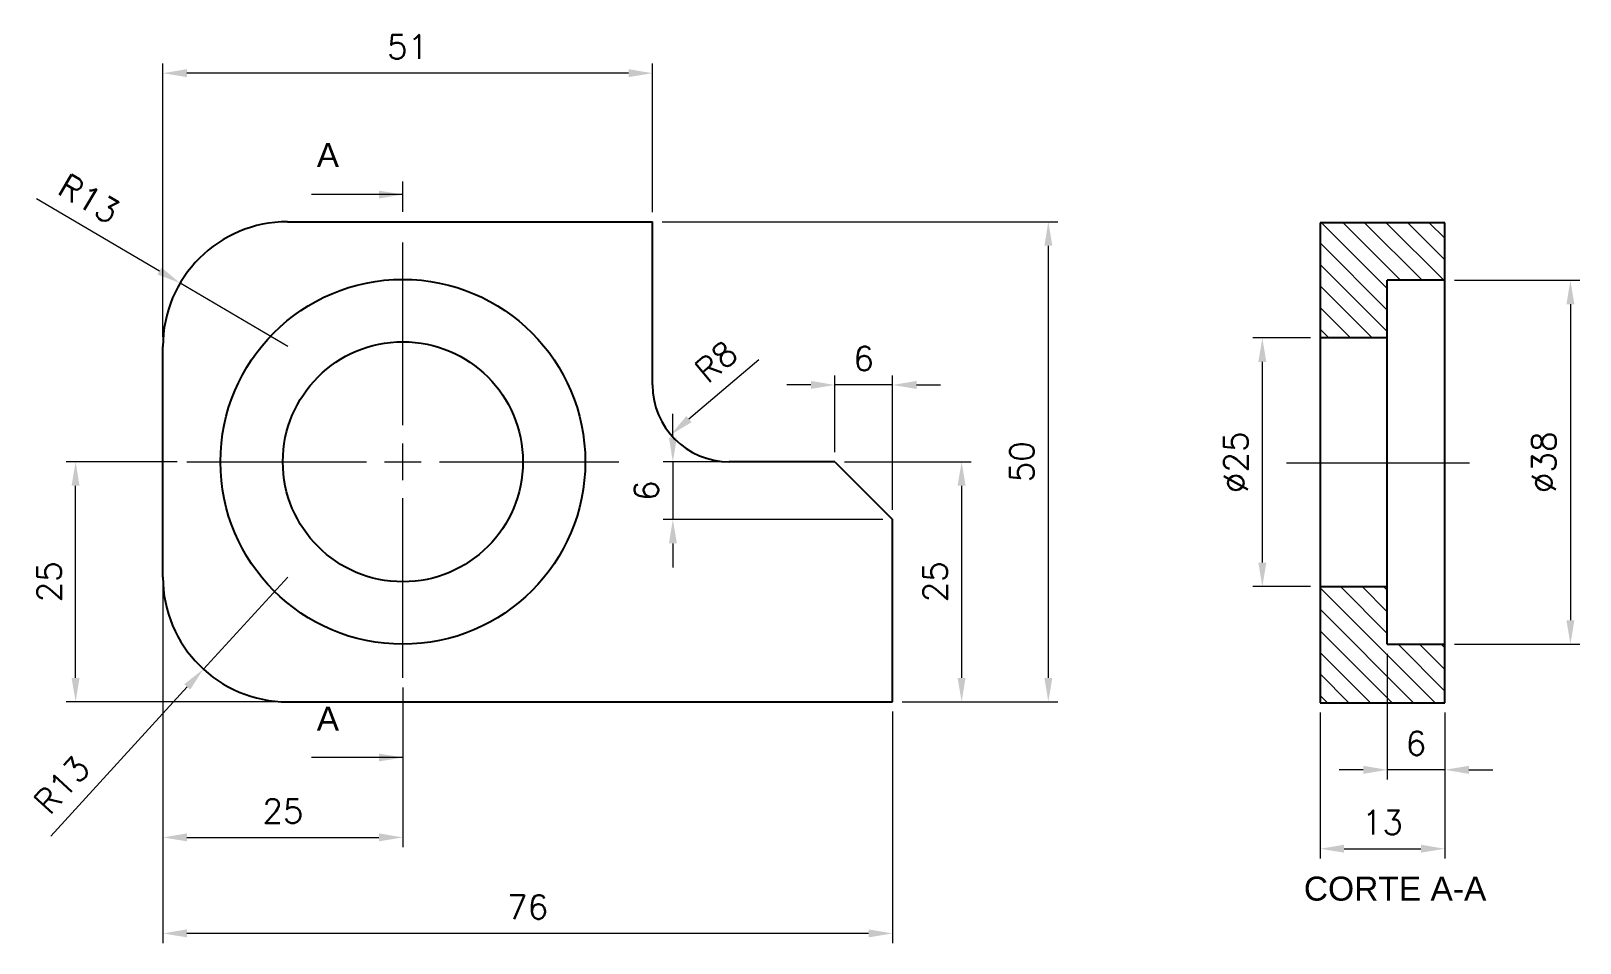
# Model space of a CAD drawing. Header units: millimetres. Extents: x 3710 to 4794, y 1527 to 1831.
# Drawn here: x 3709.7 to 3871, y 1619.5 to 1714.5 of the extents above; entities that cross this region are included whole.
import ezdxf

# ---------------------------------------------------------------- set-up
doc = ezdxf.new("R2010")
doc.units = ezdxf.units.MM
doc.linetypes.add('CENTER', pattern=[50.8, 31.75, -6.35, 6.35, -6.35])
doc.linetypes.add('CENTER2', pattern=[28.575, 19.05, -3.175, 3.175, -3.175])
for name, color, linetype, lineweight in [('CENTRO', 1, 'CENTER', 5), ('CONTORNO 1', 3, 'Continuous', 25), ('COTA', 1, 'Continuous', 13), ('HACHURA', 1, 'Continuous', 13), ('TEXTO 1', 2, 'Continuous', 25)]:
    doc.layers.add(name, color=color, linetype=linetype, lineweight=lineweight)
doc.styles.add('ROMANS', font='romans.shx')
doc.styles.get("Standard").update_dxf_attribs({"font": 'arial.ttf'})
doc.dimstyles.new('Padrão', dxfattribs={"dimtxt": 2.5, "dimasz": 2.5, "dimexe": 1, "dimexo": 1, "dimgap": 1.5, "dimtad": 1, "dimdsep": 46, "dimtxsty": 'ROMANS', "dimblk1": 'ARCHTICK', "dimblk2": 'OBLIQUE', "dimcen": 2.5, "dimclrd": 1, "dimclre": 1, "dimclrt": 2, "dimadec": 0, "dimazin": 2, "dimtfac": 1, "dimtmove": 0, "dimatfit": 3, "dimfxl": 0, "dimlwd": -1, "dimlwe": -1, "dimarcsym": 0})

# ---------------------------------------------------------------- blocks, each defined once
blk = doc.blocks.new('*U8')
at = {"layer": 'CENTRO', "color": 0, "linetype": 'CENTER2'}
blk.add_line((-10, 0), (10, 0), dxfattribs=at)
blk = doc.blocks.new('*U9')
at = {"layer": 'CENTRO', "color": 0, "linetype": 'CENTER2'}
for p, q in [((0, 3.8), (0, 30.06)), ((-22.5, 0), (-3.8, 0)), ((3.8, 0), (22.5, 0)), ((0, -22.5), (0, -3.8))]:
    blk.add_line(p, q, dxfattribs=at)
at = {"layer": 'CENTRO', "color": 0, "linetype": 'Continuous'}
for p, q in [((0, -1.9), (0, 1.9)), ((-1.9, 0), (1.9, 0))]:
    blk.add_line(p, q, dxfattribs=at)
blk = doc.blocks.new('*D10')
at = {"layer": 'COTA', "color": 1}
for p, q in [((3723.4, 1682.59), (3723.4, 1711.06)), ((3774.4, 1695.59), (3774.4, 1711.06)), ((3771.9, 1710.06), (3725.9, 1710.06))]:
    blk.add_line(p, q, dxfattribs=at)
for points in [[(3725.9, 1710.48), (3725.9, 1709.65), (3723.4, 1710.06)], [(3771.9, 1710.48), (3771.9, 1709.65), (3774.4, 1710.06)]]:
    blk.add_solid(points, dxfattribs=at)
at = {"layer": 'Defpoints', "color": 0}
for p in [(3723.4, 1710.06), (3774.4, 1694.59), (3723.4, 1681.59)]:
    blk.add_point(p, dxfattribs=at)
at = {"layer": 'COTA', "color": 2, "insert": (3748.9, 1712.81), "char_height": 2.5, "attachment_point": 5, "style": 'ROMANS'}
blk.add_mtext('51', dxfattribs=at)
blk = doc.blocks.new('_ArchTick')
at = {"color": 0, "linetype": 'ByBlock', "const_width": 0.15}
blk.add_lwpolyline([(-0.5, -0.5), (0.5, 0.5)], dxfattribs=at)
blk = doc.blocks.new('_Oblique')
at = {"color": 0, "linetype": 'ByBlock', "lineweight": -2}
blk.add_line((-0.5, -0.5), (0.5, 0.5), dxfattribs=at)
blk = doc.blocks.new('*D11')
at = {"layer": 'COTA', "color": 1}
for p, q in [((3723.4, 1656.59), (3723.4, 1629.47)), ((3748.4, 1646.09), (3748.4, 1629.47)), ((3725.9, 1630.47), (3745.9, 1630.47))]:
    blk.add_line(p, q, dxfattribs=at)
for points in [[(3725.9, 1630.89), (3725.9, 1630.06), (3723.4, 1630.47)], [(3745.9, 1630.89), (3745.9, 1630.06), (3748.4, 1630.47)]]:
    blk.add_solid(points, dxfattribs=at)
at = {"layer": 'Defpoints', "color": 0}
for p in [(3723.4, 1657.59), (3748.4, 1647.09), (3748.4, 1630.47)]:
    blk.add_point(p, dxfattribs=at)
at = {"layer": 'COTA', "color": 2, "insert": (3735.9, 1633.22), "char_height": 2.5, "attachment_point": 5, "style": 'ROMANS'}
blk.add_mtext('25', dxfattribs=at)
blk = doc.blocks.new('*D12')
at = {"layer": 'COTA', "color": 1}
for p, q in [((3723.4, 1643.59), (3723.4, 1619.47)), ((3799.4, 1643.59), (3799.4, 1619.47)), ((3796.9, 1620.47), (3725.9, 1620.47))]:
    blk.add_line(p, q, dxfattribs=at)
for points in [[(3725.9, 1620.89), (3725.9, 1620.06), (3723.4, 1620.47)], [(3796.9, 1620.89), (3796.9, 1620.06), (3799.4, 1620.47)]]:
    blk.add_solid(points, dxfattribs=at)
at = {"layer": 'Defpoints', "color": 0}
for p in [(3723.4, 1644.59), (3799.4, 1644.59), (3723.4, 1620.47)]:
    blk.add_point(p, dxfattribs=at)
at = {"layer": 'COTA', "color": 2, "insert": (3761.4, 1623.22), "char_height": 2.5, "attachment_point": 5, "style": 'ROMANS'}
blk.add_mtext('76', dxfattribs=at)
blk = doc.blocks.new('*D13')
at = {"layer": 'COTA', "color": 1}
for p, q in [((3724.9, 1669.59), (3713.31, 1669.59)), ((3714.31, 1647.09), (3714.31, 1667.09)), ((3735.4, 1644.59), (3713.31, 1644.59))]:
    blk.add_line(p, q, dxfattribs=at)
for points in [[(3713.89, 1667.09), (3714.72, 1667.09), (3714.31, 1669.59)], [(3713.89, 1647.09), (3714.72, 1647.09), (3714.31, 1644.59)]]:
    blk.add_solid(points, dxfattribs=at)
at = {"layer": 'Defpoints', "color": 0}
for p in [(3714.31, 1669.59), (3725.9, 1669.59), (3736.4, 1644.59)]:
    blk.add_point(p, dxfattribs=at)
at = {"layer": 'COTA', "color": 2, "insert": (3711.56, 1657.09), "char_height": 2.5, "attachment_point": 5, "rotation": 90, "style": 'ROMANS'}
blk.add_mtext('25', dxfattribs=at)
blk = doc.blocks.new('*D14')
at = {"layer": 'COTA', "color": 1}
for p, q in [((3710.25, 1697.01), (3723.04, 1689.46)), ((3736.4, 1681.59), (3725.2, 1688.19))]:
    blk.add_line(p, q, dxfattribs=at)
blk.add_solid([(3723.26, 1689.82), (3722.83, 1689.1), (3725.2, 1688.19)], dxfattribs=at)
at = {"layer": 'Defpoints', "color": 0}
for p in [(3725.2, 1688.19), (3736.4, 1681.59)]:
    blk.add_point(p, dxfattribs=at)
at = {"layer": 'COTA', "color": 2, "insert": (3715.7, 1696.98), "char_height": 2.5, "attachment_point": 5, "rotation": 329.4761, "style": 'ROMANS'}
blk.add_mtext('R13', dxfattribs=at)
blk = doc.blocks.new('*D15')
at = {"layer": 'COTA', "color": 1}
for p, q in [((3736.4, 1657.59), (3727.62, 1648)), ((3711.73, 1630.6), (3725.94, 1646.15))]:
    blk.add_line(p, q, dxfattribs=at)
blk.add_solid([(3725.63, 1646.43), (3726.25, 1645.87), (3727.62, 1648)], dxfattribs=at)
at = {"layer": 'Defpoints', "color": 0}
for p in [(3736.4, 1657.59), (3727.62, 1648)]:
    blk.add_point(p, dxfattribs=at)
at = {"layer": 'COTA', "color": 2, "insert": (3712.88, 1635.94), "char_height": 2.5, "attachment_point": 5, "rotation": 47.5702, "style": 'ROMANS'}
blk.add_mtext('R13', dxfattribs=at)
blk = doc.blocks.new('*D16')
at = {"layer": 'COTA', "color": 1}
for p, q in [((3794.4, 1669.59), (3807.6, 1669.59)), ((3806.6, 1667.09), (3806.6, 1647.09)), ((3800.4, 1644.59), (3807.6, 1644.59))]:
    blk.add_line(p, q, dxfattribs=at)
for points in [[(3806.18, 1667.09), (3807.01, 1667.09), (3806.6, 1669.59)], [(3806.18, 1647.09), (3807.01, 1647.09), (3806.6, 1644.59)]]:
    blk.add_solid(points, dxfattribs=at)
at = {"layer": 'Defpoints', "color": 0}
for p in [(3793.4, 1669.59), (3799.4, 1644.59), (3806.6, 1644.59)]:
    blk.add_point(p, dxfattribs=at)
at = {"layer": 'COTA', "color": 2, "insert": (3803.85, 1657.09), "char_height": 2.5, "attachment_point": 5, "rotation": 90, "style": 'ROMANS'}
blk.add_mtext('25', dxfattribs=at)
blk = doc.blocks.new('*D17')
at = {"layer": 'COTA', "color": 1}
for p, q in [((3775.4, 1694.59), (3816.63, 1694.59)), ((3815.63, 1692.09), (3815.63, 1647.09)), ((3800.4, 1644.59), (3816.63, 1644.59))]:
    blk.add_line(p, q, dxfattribs=at)
for points in [[(3815.22, 1692.09), (3816.05, 1692.09), (3815.63, 1694.59)], [(3815.22, 1647.09), (3816.05, 1647.09), (3815.63, 1644.59)]]:
    blk.add_solid(points, dxfattribs=at)
at = {"layer": 'Defpoints', "color": 0}
for p in [(3774.4, 1694.59), (3799.4, 1644.59), (3815.63, 1644.59)]:
    blk.add_point(p, dxfattribs=at)
at = {"layer": 'COTA', "color": 2, "insert": (3812.88, 1669.59), "char_height": 2.5, "attachment_point": 5, "rotation": 90, "style": 'ROMANS'}
blk.add_mtext('50', dxfattribs=at)
blk = doc.blocks.new('*D18')
at = {"layer": 'COTA', "color": 1}
blk.add_line((3785.48, 1680.21), (3778.2, 1674.03), dxfattribs=at)
blk.add_solid([(3777.93, 1674.35), (3778.47, 1673.71), (3776.3, 1672.41)], dxfattribs=at)
at = {"layer": 'Defpoints', "color": 0}
for p in [(3782.4, 1677.59), (3776.3, 1672.41)]:
    blk.add_point(p, dxfattribs=at)
at = {"layer": 'COTA', "color": 2, "insert": (3781.02, 1680.03), "char_height": 2.5, "attachment_point": 5, "rotation": 40.3342, "style": 'ROMANS'}
blk.add_mtext('R8', dxfattribs=at)
blk = doc.blocks.new('*D19')
at = {"layer": 'COTA', "color": 1}
for p, q in [((3776.52, 1672.09), (3776.52, 1674.59)), ((3781.4, 1669.59), (3775.52, 1669.59)), ((3776.52, 1669.59), (3776.52, 1663.59)), ((3798.4, 1663.59), (3775.52, 1663.59)), ((3776.52, 1661.09), (3776.52, 1658.59))]:
    blk.add_line(p, q, dxfattribs=at)
for points in [[(3776.11, 1672.09), (3776.94, 1672.09), (3776.52, 1669.59)], [(3776.11, 1661.09), (3776.94, 1661.09), (3776.52, 1663.59)]]:
    blk.add_solid(points, dxfattribs=at)
at = {"layer": 'Defpoints', "color": 0}
for p in [(3782.4, 1669.59), (3776.52, 1663.59), (3799.4, 1663.59)]:
    blk.add_point(p, dxfattribs=at)
at = {"layer": 'COTA', "color": 2, "insert": (3773.77, 1666.59), "char_height": 2.5, "attachment_point": 5, "rotation": 90, "style": 'ROMANS'}
blk.add_mtext('6', dxfattribs=at)
blk = doc.blocks.new('*D20')
at = {"layer": 'COTA', "color": 1}
for p, q in [((3793.4, 1670.59), (3793.4, 1678.59)), ((3799.4, 1664.59), (3799.4, 1678.59)), ((3790.9, 1677.59), (3788.4, 1677.59)), ((3799.4, 1677.59), (3793.4, 1677.59)), ((3801.9, 1677.59), (3804.4, 1677.59))]:
    blk.add_line(p, q, dxfattribs=at)
for points in [[(3790.9, 1678.01), (3790.9, 1677.18), (3793.4, 1677.59)], [(3801.9, 1678.01), (3801.9, 1677.18), (3799.4, 1677.59)]]:
    blk.add_solid(points, dxfattribs=at)
at = {"layer": 'Defpoints', "color": 0}
for p in [(3793.4, 1677.59), (3793.4, 1669.59), (3799.4, 1663.59)]:
    blk.add_point(p, dxfattribs=at)
at = {"layer": 'COTA', "color": 2, "insert": (3796.4, 1680.34), "char_height": 2.5, "attachment_point": 5, "style": 'ROMANS'}
blk.add_mtext('6', dxfattribs=at)
blk = doc.blocks.new('*D21')
at = {"layer": 'COTA', "color": 1}
for p, q in [((3842.94, 1682.49), (3836.92, 1682.49)), ((3837.92, 1679.99), (3837.92, 1659.09)), ((3842.94, 1656.59), (3836.92, 1656.59))]:
    blk.add_line(p, q, dxfattribs=at)
for points in [[(3837.51, 1679.99), (3838.34, 1679.99), (3837.92, 1682.49)], [(3837.51, 1659.09), (3838.34, 1659.09), (3837.92, 1656.59)]]:
    blk.add_solid(points, dxfattribs=at)
at = {"layer": 'Defpoints', "color": 0}
for p in [(3843.94, 1682.49), (3837.92, 1656.59), (3843.94, 1656.59)]:
    blk.add_point(p, dxfattribs=at)
at = {"layer": 'COTA', "color": 2, "insert": (3835.17, 1669.54), "char_height": 2.5, "attachment_point": 5, "rotation": 90, "style": 'ROMANS'}
blk.add_mtext('%%C25', dxfattribs=at)
blk = doc.blocks.new('*D22')
at = {"layer": 'COTA', "color": 1}
for p, q in [((3857.94, 1688.49), (3871.01, 1688.49)), ((3870.01, 1685.99), (3870.01, 1653.09)), ((3857.94, 1650.59), (3871.01, 1650.59))]:
    blk.add_line(p, q, dxfattribs=at)
for points in [[(3869.6, 1685.99), (3870.43, 1685.99), (3870.01, 1688.49)], [(3869.6, 1653.09), (3870.43, 1653.09), (3870.01, 1650.59)]]:
    blk.add_solid(points, dxfattribs=at)
at = {"layer": 'Defpoints', "color": 0}
for p in [(3856.94, 1688.49), (3856.94, 1650.59), (3870.01, 1650.59)]:
    blk.add_point(p, dxfattribs=at)
at = {"layer": 'COTA', "color": 2, "insert": (3867.26, 1669.54), "char_height": 2.5, "attachment_point": 5, "rotation": 90, "style": 'ROMANS'}
blk.add_mtext('%%C38', dxfattribs=at)
blk = doc.blocks.new('*D23')
at = {"layer": 'COTA', "color": 1}
for p, q in [((3843.94, 1643.49), (3843.94, 1628.29)), ((3856.94, 1643.49), (3856.94, 1628.29)), ((3846.44, 1629.29), (3854.44, 1629.29))]:
    blk.add_line(p, q, dxfattribs=at)
for points in [[(3846.44, 1629.71), (3846.44, 1628.88), (3843.94, 1629.29)], [(3854.44, 1629.71), (3854.44, 1628.88), (3856.94, 1629.29)]]:
    blk.add_solid(points, dxfattribs=at)
at = {"layer": 'Defpoints', "color": 0}
for p in [(3843.94, 1644.49), (3856.94, 1644.49), (3856.94, 1629.29)]:
    blk.add_point(p, dxfattribs=at)
at = {"layer": 'COTA', "color": 2, "insert": (3850.44, 1632.04), "char_height": 2.5, "attachment_point": 5, "style": 'ROMANS'}
blk.add_mtext('13', dxfattribs=at)
blk = doc.blocks.new('*D24')
at = {"layer": 'COTA', "color": 1}
for p, q in [((3850.94, 1649.59), (3850.94, 1636.51)), ((3856.94, 1643.49), (3856.94, 1636.51)), ((3848.44, 1637.51), (3845.94, 1637.51)), ((3856.94, 1637.51), (3850.94, 1637.51)), ((3859.44, 1637.51), (3861.94, 1637.51))]:
    blk.add_line(p, q, dxfattribs=at)
for points in [[(3848.44, 1637.93), (3848.44, 1637.09), (3850.94, 1637.51)], [(3859.44, 1637.93), (3859.44, 1637.09), (3856.94, 1637.51)]]:
    blk.add_solid(points, dxfattribs=at)
at = {"layer": 'Defpoints', "color": 0}
for p in [(3850.94, 1650.59), (3856.94, 1644.49), (3850.94, 1637.51)]:
    blk.add_point(p, dxfattribs=at)
at = {"layer": 'COTA', "color": 2, "insert": (3853.94, 1640.26), "char_height": 2.5, "attachment_point": 5, "style": 'ROMANS'}
blk.add_mtext('6', dxfattribs=at)

msp = doc.modelspace()

# ---------------------------------------------------------------- hatches: boundary and pattern name
at = {"layer": 'HACHURA'}
h = msp.add_hatch(dxfattribs=at)
h.set_pattern_fill('ANSI31', color=256, scale=0.5, angle=90)
h.paths.add_polyline_path([(3856.939, 1694.489), (3843.939, 1694.489), (3843.939, 1682.489), (3850.939, 1682.489), (3850.939, 1688.489), (3856.939, 1688.489)])
h = msp.add_hatch(dxfattribs=at)
h.set_pattern_fill('ANSI31', color=256, scale=0.5, angle=90)
h.paths.add_polyline_path([(3856.939, 1650.591), (3850.939, 1650.591), (3850.939, 1656.591), (3843.939, 1656.591), (3843.939, 1644.489), (3856.939, 1644.489)])

# ---------------------------------------------------------------- linework, layer by layer
at = {"layer": 'CONTORNO 1'}
for p, q in [((3736.396, 1694.591), (3774.396, 1694.591)), ((3774.396, 1677.591), (3774.396, 1694.591)), ((3843.939, 1694.489), (3843.939, 1644.489)), ((3856.939, 1694.489), (3843.939, 1694.489)), ((3856.939, 1644.489), (3856.939, 1694.489)), ((3850.939, 1650.591), (3850.939, 1688.489)), ((3856.939, 1688.489), (3850.939, 1688.489)), ((3723.396, 1657.591), (3723.396, 1681.591)), ((3850.939, 1682.489), (3843.939, 1682.489)), ((3793.396, 1669.591), (3782.396, 1669.591)), ((3793.396, 1669.591), (3799.396, 1663.591)), ((3799.396, 1644.591), (3799.396, 1663.591)), ((3843.939, 1656.591), (3850.939, 1656.591)), ((3850.939, 1650.591), (3856.939, 1650.591)), ((3736.396, 1644.591), (3799.396, 1644.591)), ((3843.939, 1644.489), (3856.939, 1644.489))]:
    msp.add_line(p, q, dxfattribs=at)
for radius in [19, 12.5]:
    msp.add_circle((3748.396, 1669.591), radius, dxfattribs=at)
for centre, radius, start, end in [((3736.396, 1681.591), 13, 90, 180), ((3782.396, 1677.591), 8, 180, 270), ((3736.396, 1657.591), 13, 180, 270)]:
    msp.add_arc(centre, radius, start, end, dxfattribs=at)

# ---------------------------------------------------------------- block references
at = {"layer": 'CENTRO', "linetype": 'CENTER2'}
for name, p in [('*U9', (3748.396, 1669.591)), ('*U8', (3850.439, 1669.489))]:
    msp.add_blockref(name, p, dxfattribs=at)

# ---------------------------------------------------------------- texts
at = {"layer": 'TEXTO 1', "char_height": 2.5, "attachment_point": 1}
for s, insert in [('{\\W1.288224; }              A{\\H1.5x; }', (3724.592, 1702.774)), ('{\\W1.288224; }              A{\\H1.5x; }', (3724.592, 1644.084)), ('{\\W1.288224; }CORTE A-A{\\H1.51774x; }', (3840.997, 1626.388))]:
    msp.add_mtext_dynamic_manual_height_columns(s, width=74.98, gutter_width=653.196, heights=[0], dxfattribs=dict(at, insert=insert))

# ---------------------------------------------------------------- dimensions: what is measured, and where the dimension line sits
at = {"layer": 'COTA'}
for base, p1, p2, picture, middle in [((3723.396, 1710.064), (3774.396, 1694.591), (3723.396, 1681.591), '*D10', (3748.896, 1712.814)), ((3793.396, 1677.594), (3799.396, 1663.591), (3793.396, 1669.591), '*D20', (3796.396, 1680.344)), ((3748.396, 1630.474), (3723.396, 1657.591), (3748.396, 1647.091), '*D11', (3735.896, 1633.224)), ((3850.939, 1637.511), (3856.939, 1644.489), (3850.939, 1650.591), '*D24', (3853.939, 1640.261)), ((3723.396, 1620.474), (3799.396, 1644.591), (3723.396, 1644.591), '*D12', (3761.396, 1623.224)), ((3856.939, 1629.294), (3843.939, 1644.489), (3856.939, 1644.489), '*D23', (3850.439, 1632.044))]:
    dim = msp.add_linear_dim(base=base, p1=p1, p2=p2, dimstyle='Padrão', dxfattribs=at)
    dim.commit()
    dim.dimension.update_dxf_attribs({"geometry": picture, "text_midpoint": middle})
for center, mpoint, picture, middle in [((3736.396, 1681.591), (3725.197, 1688.194), '*D14', (3714.307, 1694.615)), ((3782.396, 1677.591), (3776.298, 1672.413), '*D18', (3782.795, 1677.93)), ((3736.396, 1657.591), (3727.625, 1647.996), '*D15', (3714.908, 1634.084))]:
    dim = msp.add_radius_dim(center=center, mpoint=mpoint, dimstyle='Padrão', dxfattribs=at)
    dim.commit()
    dim.dimension.update_dxf_attribs({"geometry": picture, "text_midpoint": middle, "dimtype": 164})
for base, p1, p2, picture, middle in [((3815.635, 1644.591), (3774.396, 1694.591), (3799.396, 1644.591), '*D17', (3812.885, 1669.591)), ((3776.523, 1663.591), (3782.396, 1669.591), (3799.396, 1663.591), '*D19', (3773.773, 1666.591)), ((3714.306, 1669.591), (3736.396, 1644.591), (3725.896, 1669.591), '*D13', (3711.556, 1657.091)), ((3806.597, 1644.591), (3793.396, 1669.591), (3799.396, 1644.591), '*D16', (3803.847, 1657.091))]:
    dim = msp.add_linear_dim(base=base, p1=p1, p2=p2, angle=90, dimstyle='Padrão', dxfattribs=at)
    dim.commit()
    dim.dimension.update_dxf_attribs({"geometry": picture, "text_midpoint": middle})
for base, p1, p2, text, picture, middle in [((3870.014, 1650.591), (3856.939, 1688.489), (3856.939, 1650.591), '%%C38', '*D22', (3867.264, 1669.54)), ((3837.922, 1656.591), (3843.939, 1682.489), (3843.939, 1656.591), '%%C25', '*D21', (3835.172, 1669.54))]:
    dim = msp.add_linear_dim(base=base, p1=p1, p2=p2, angle=90, text=text, dimstyle='Padrão', dxfattribs=at)
    dim.commit()
    dim.dimension.update_dxf_attribs({"geometry": picture, "text_midpoint": middle})

# ---------------------------------------------------------------- leaders
for points in [[(3748.396, 1697.419), (3738.895, 1697.419)], [(3748.396, 1638.791), (3738.895, 1638.791)]]:
    msp.add_leader(points, dimstyle='Padrão', override={"dimgap": 1.5, "dimtad": 0}, dxfattribs=at)

doc.saveas('drawing.dxf')
